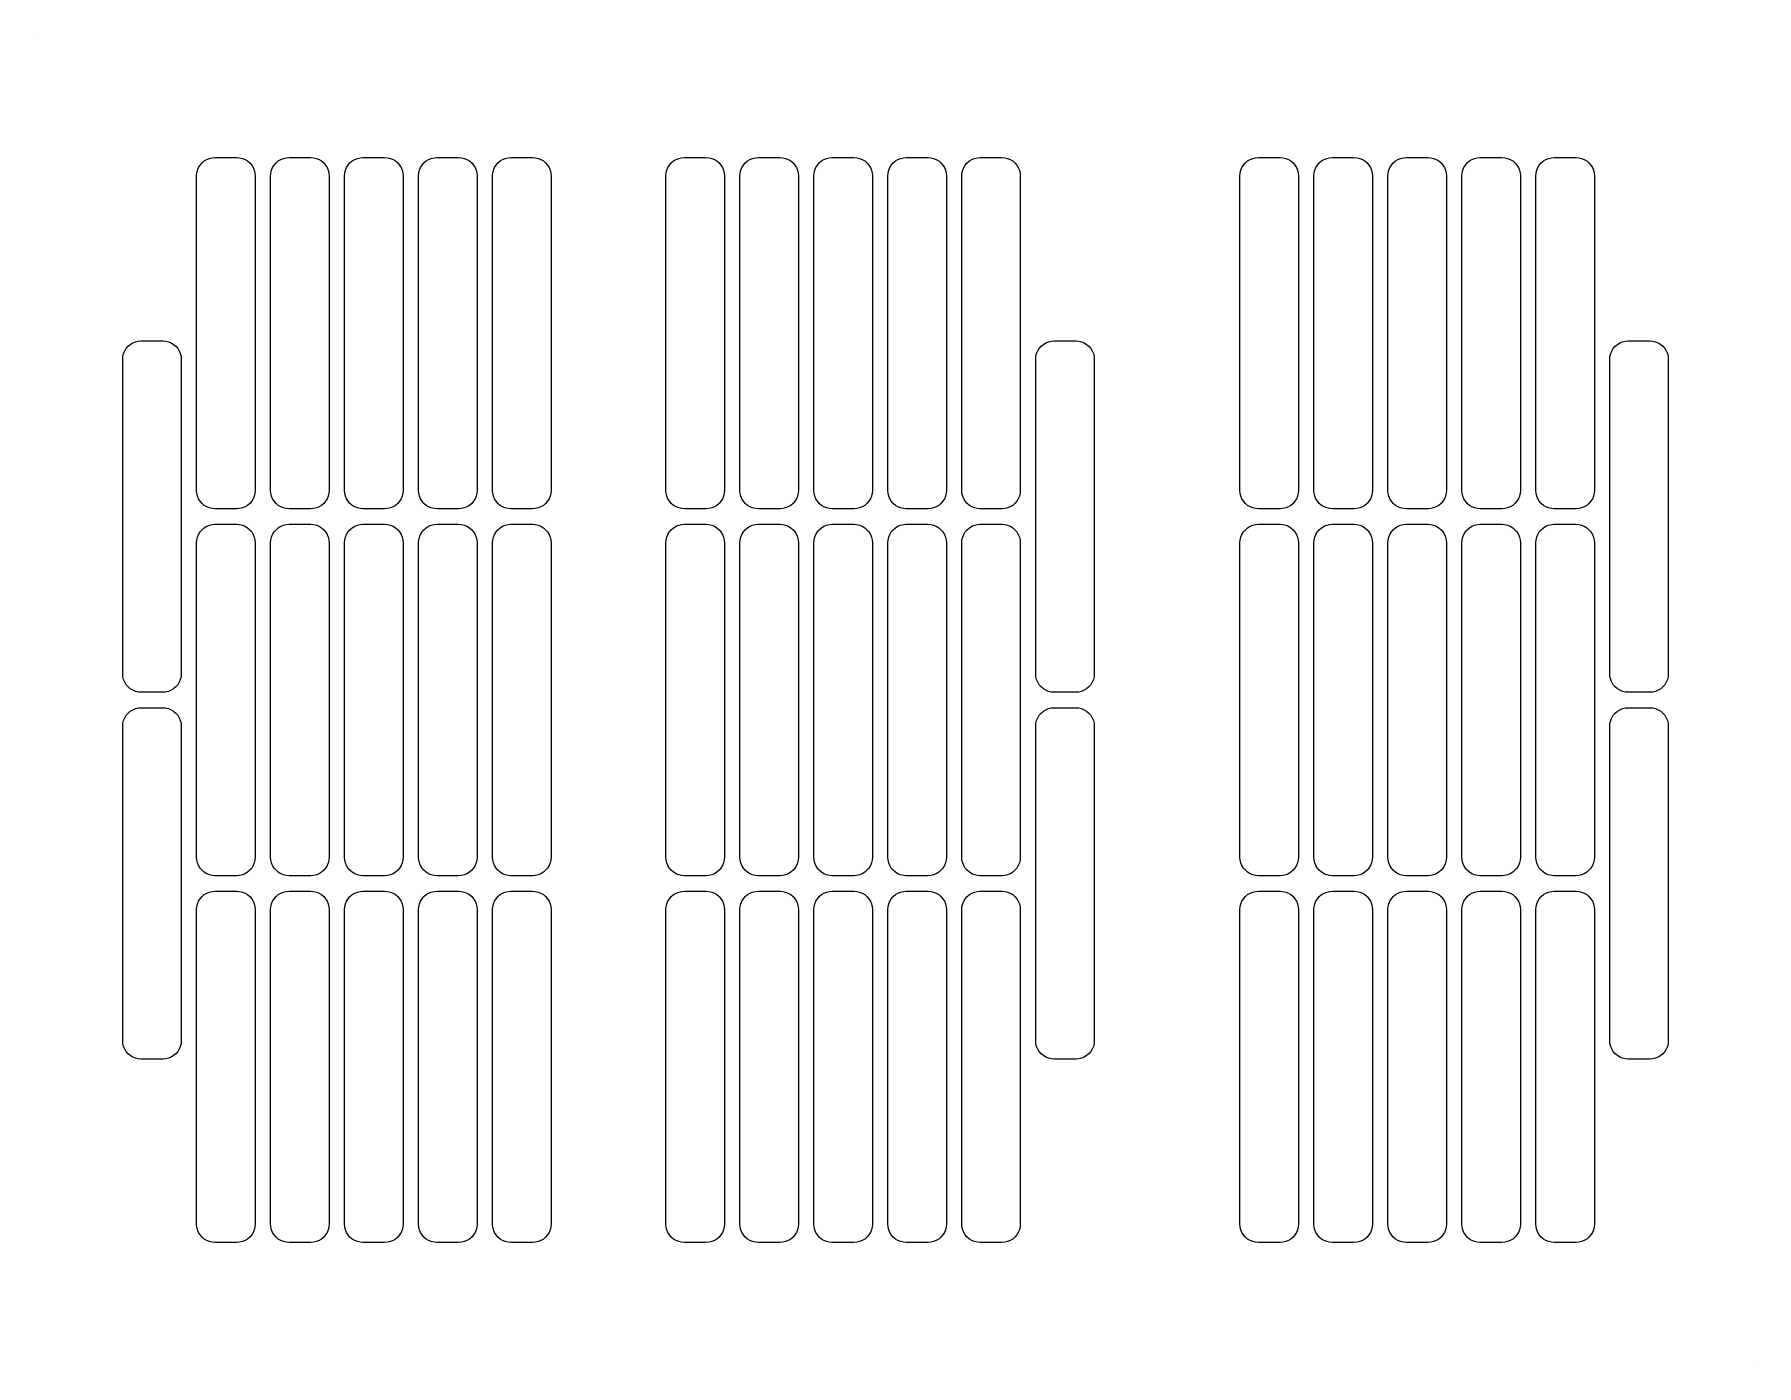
# Model space of a CAD drawing. Extents: x 0 to 279, y 0 to 216.
import ezdxf

# ---------------------------------------------------------------- set-up
doc = ezdxf.new("R2010")
doc.units = 0
doc.layers.add('ANCHOR', color=7, linetype='CONTINUOUS')
doc.layers.add('CUT', color=1, linetype='CONTINUOUS')

msp = doc.modelspace()

# ---------------------------------------------------------------- linework, layer by layer
at = {"layer": 'ANCHOR'}
for points in [[(0, 215.9), (0.01, 215.9), (0.01, 215.89), (0, 215.89)], [(279.39, 0.01), (279.4, 0.01), (279.4, 0), (279.39, 0)]]:
    msp.add_lwpolyline(points, close=True, dxfattribs=at)
at = {"layer": 'CUT'}
for points in [[(32.816, 195.95), (33.2853, 195.9131), (33.7431, 195.8032), (34.178, 195.623), (34.5794, 195.3771), (34.9373, 195.0713), (35.2431, 194.7134), (35.489, 194.312), (35.6692, 193.8771), (35.7791, 193.4193), (35.816, 192.95), (35.816, 141.95), (35.7791, 141.4807), (35.6692, 141.0229), (35.489, 140.588), (35.2431, 140.1866), (34.9373, 139.8287), (34.5794, 139.5229), (34.178, 139.277), (33.7431, 139.0968), (33.2853, 138.9869), (32.816, 138.95), (29.316, 138.95), (28.8467, 138.9869), (28.3889, 139.0968), (27.954, 139.277), (27.5526, 139.5229), (27.1947, 139.8287), (26.8889, 140.1866), (26.643, 140.588), (26.4628, 141.0229), (26.3529, 141.4807), (26.316, 141.95), (26.316, 192.95), (26.3529, 193.4193), (26.4628, 193.8771), (26.643, 194.312), (26.8889, 194.7134), (27.1947, 195.0713), (27.5526, 195.3771), (27.954, 195.623), (28.3889, 195.8032), (28.8467, 195.9131), (29.316, 195.95)], [(44.816, 195.95), (45.2853, 195.9131), (45.7431, 195.8032), (46.178, 195.623), (46.5794, 195.3771), (46.9373, 195.0713), (47.2431, 194.7134), (47.489, 194.312), (47.6692, 193.8771), (47.7791, 193.4193), (47.816, 192.95), (47.816, 141.95), (47.7791, 141.4807), (47.6692, 141.0229), (47.489, 140.588), (47.2431, 140.1866), (46.9373, 139.8287), (46.5794, 139.5229), (46.178, 139.277), (45.7431, 139.0968), (45.2853, 138.9869), (44.816, 138.95), (41.316, 138.95), (40.8467, 138.9869), (40.3889, 139.0968), (39.954, 139.277), (39.5526, 139.5229), (39.1947, 139.8287), (38.8889, 140.1866), (38.643, 140.588), (38.4628, 141.0229), (38.3529, 141.4807), (38.316, 141.95), (38.316, 192.95), (38.3529, 193.4193), (38.4628, 193.8771), (38.643, 194.312), (38.8889, 194.7134), (39.1947, 195.0713), (39.5526, 195.3771), (39.954, 195.623), (40.3889, 195.8032), (40.8467, 195.9131), (41.316, 195.95)], [(56.816, 195.95), (57.2853, 195.9131), (57.7431, 195.8032), (58.178, 195.623), (58.5794, 195.3771), (58.9373, 195.0713), (59.2431, 194.7134), (59.489, 194.312), (59.6692, 193.8771), (59.7791, 193.4193), (59.816, 192.95), (59.816, 141.95), (59.7791, 141.4807), (59.6692, 141.0229), (59.489, 140.588), (59.2431, 140.1866), (58.9373, 139.8287), (58.5794, 139.5229), (58.178, 139.277), (57.7431, 139.0968), (57.2853, 138.9869), (56.816, 138.95), (53.316, 138.95), (52.8467, 138.9869), (52.3889, 139.0968), (51.954, 139.277), (51.5526, 139.5229), (51.1947, 139.8287), (50.8889, 140.1866), (50.643, 140.588), (50.4628, 141.0229), (50.3529, 141.4807), (50.316, 141.95), (50.316, 192.95), (50.3529, 193.4193), (50.4628, 193.8771), (50.643, 194.312), (50.8889, 194.7134), (51.1947, 195.0713), (51.5526, 195.3771), (51.954, 195.623), (52.3889, 195.8032), (52.8467, 195.9131), (53.316, 195.95)], [(68.816, 195.95), (69.2853, 195.9131), (69.7431, 195.8032), (70.178, 195.623), (70.5794, 195.3771), (70.9373, 195.0713), (71.2431, 194.7134), (71.489, 194.312), (71.6692, 193.8771), (71.7791, 193.4193), (71.816, 192.95), (71.816, 141.95), (71.7791, 141.4807), (71.6692, 141.0229), (71.489, 140.588), (71.2431, 140.1866), (70.9373, 139.8287), (70.5794, 139.5229), (70.178, 139.277), (69.7431, 139.0968), (69.2853, 138.9869), (68.816, 138.95), (65.316, 138.95), (64.8467, 138.9869), (64.3889, 139.0968), (63.954, 139.277), (63.5526, 139.5229), (63.1947, 139.8287), (62.8889, 140.1866), (62.643, 140.588), (62.4628, 141.0229), (62.3529, 141.4807), (62.316, 141.95), (62.316, 192.95), (62.3529, 193.4193), (62.4628, 193.8771), (62.643, 194.312), (62.8889, 194.7134), (63.1947, 195.0713), (63.5526, 195.3771), (63.954, 195.623), (64.3889, 195.8032), (64.8467, 195.9131), (65.316, 195.95)], [(80.816, 195.95), (81.2853, 195.9131), (81.7431, 195.8032), (82.178, 195.623), (82.5794, 195.3771), (82.9373, 195.0713), (83.2431, 194.7134), (83.489, 194.312), (83.6692, 193.8771), (83.7791, 193.4193), (83.816, 192.95), (83.816, 141.95), (83.7791, 141.4807), (83.6692, 141.0229), (83.489, 140.588), (83.2431, 140.1866), (82.9373, 139.8287), (82.5794, 139.5229), (82.178, 139.277), (81.7431, 139.0968), (81.2853, 138.9869), (80.816, 138.95), (77.316, 138.95), (76.8467, 138.9869), (76.3889, 139.0968), (75.954, 139.277), (75.5526, 139.5229), (75.1947, 139.8287), (74.8889, 140.1866), (74.643, 140.588), (74.4628, 141.0229), (74.3529, 141.4807), (74.316, 141.95), (74.316, 192.95), (74.3529, 193.4193), (74.4628, 193.8771), (74.643, 194.312), (74.8889, 194.7134), (75.1947, 195.0713), (75.5526, 195.3771), (75.954, 195.623), (76.3889, 195.8032), (76.8467, 195.9131), (77.316, 195.95)], [(108.951, 195.95), (109.4203, 195.9131), (109.8781, 195.8032), (110.313, 195.623), (110.7144, 195.3771), (111.0723, 195.0713), (111.3781, 194.7134), (111.624, 194.312), (111.8042, 193.8771), (111.9141, 193.4193), (111.951, 192.95), (111.951, 141.95), (111.9141, 141.4807), (111.8042, 141.0229), (111.624, 140.588), (111.3781, 140.1866), (111.0723, 139.8287), (110.7144, 139.5229), (110.313, 139.277), (109.8781, 139.0968), (109.4203, 138.9869), (108.951, 138.95), (105.451, 138.95), (104.9817, 138.9869), (104.5239, 139.0968), (104.089, 139.277), (103.6876, 139.5229), (103.3297, 139.8287), (103.0239, 140.1866), (102.778, 140.588), (102.5978, 141.0229), (102.4879, 141.4807), (102.451, 141.95), (102.451, 192.95), (102.4879, 193.4193), (102.5978, 193.8771), (102.778, 194.312), (103.0239, 194.7134), (103.3297, 195.0713), (103.6876, 195.3771), (104.089, 195.623), (104.5239, 195.8032), (104.9817, 195.9131), (105.451, 195.95)], [(120.951, 195.95), (121.4203, 195.9131), (121.8781, 195.8032), (122.313, 195.623), (122.7144, 195.3771), (123.0723, 195.0713), (123.3781, 194.7134), (123.624, 194.312), (123.8042, 193.8771), (123.9141, 193.4193), (123.951, 192.95), (123.951, 141.95), (123.9141, 141.4807), (123.8042, 141.0229), (123.624, 140.588), (123.3781, 140.1866), (123.0723, 139.8287), (122.7144, 139.5229), (122.313, 139.277), (121.8781, 139.0968), (121.4203, 138.9869), (120.951, 138.95), (117.451, 138.95), (116.9817, 138.9869), (116.5239, 139.0968), (116.089, 139.277), (115.6876, 139.5229), (115.3297, 139.8287), (115.0239, 140.1866), (114.778, 140.588), (114.5978, 141.0229), (114.4879, 141.4807), (114.451, 141.95), (114.451, 192.95), (114.4879, 193.4193), (114.5978, 193.8771), (114.778, 194.312), (115.0239, 194.7134), (115.3297, 195.0713), (115.6876, 195.3771), (116.089, 195.623), (116.5239, 195.8032), (116.9817, 195.9131), (117.451, 195.95)], [(132.951, 195.95), (133.4203, 195.9131), (133.8781, 195.8032), (134.313, 195.623), (134.7144, 195.3771), (135.0723, 195.0713), (135.3781, 194.7134), (135.624, 194.312), (135.8042, 193.8771), (135.9141, 193.4193), (135.951, 192.95), (135.951, 141.95), (135.9141, 141.4807), (135.8042, 141.0229), (135.624, 140.588), (135.3781, 140.1866), (135.0723, 139.8287), (134.7144, 139.5229), (134.313, 139.277), (133.8781, 139.0968), (133.4203, 138.9869), (132.951, 138.95), (129.451, 138.95), (128.9817, 138.9869), (128.5239, 139.0968), (128.089, 139.277), (127.6876, 139.5229), (127.3297, 139.8287), (127.0239, 140.1866), (126.778, 140.588), (126.5978, 141.0229), (126.4879, 141.4807), (126.451, 141.95), (126.451, 192.95), (126.4879, 193.4193), (126.5978, 193.8771), (126.778, 194.312), (127.0239, 194.7134), (127.3297, 195.0713), (127.6876, 195.3771), (128.089, 195.623), (128.5239, 195.8032), (128.9817, 195.9131), (129.451, 195.95)], [(144.951, 195.95), (145.4203, 195.9131), (145.8781, 195.8032), (146.313, 195.623), (146.7144, 195.3771), (147.0723, 195.0713), (147.3781, 194.7134), (147.624, 194.312), (147.8042, 193.8771), (147.9141, 193.4193), (147.951, 192.95), (147.951, 141.95), (147.9141, 141.4807), (147.8042, 141.0229), (147.624, 140.588), (147.3781, 140.1866), (147.0723, 139.8287), (146.7144, 139.5229), (146.313, 139.277), (145.8781, 139.0968), (145.4203, 138.9869), (144.951, 138.95), (141.451, 138.95), (140.9817, 138.9869), (140.5239, 139.0968), (140.089, 139.277), (139.6876, 139.5229), (139.3297, 139.8287), (139.0239, 140.1866), (138.778, 140.588), (138.5978, 141.0229), (138.4879, 141.4807), (138.451, 141.95), (138.451, 192.95), (138.4879, 193.4193), (138.5978, 193.8771), (138.778, 194.312), (139.0239, 194.7134), (139.3297, 195.0713), (139.6876, 195.3771), (140.089, 195.623), (140.5239, 195.8032), (140.9817, 195.9131), (141.451, 195.95)], [(156.951, 195.95), (157.4203, 195.9131), (157.8781, 195.8032), (158.313, 195.623), (158.7144, 195.3771), (159.0723, 195.0713), (159.3781, 194.7134), (159.624, 194.312), (159.8042, 193.8771), (159.9141, 193.4193), (159.951, 192.95), (159.951, 141.95), (159.9141, 141.4807), (159.8042, 141.0229), (159.624, 140.588), (159.3781, 140.1866), (159.0723, 139.8287), (158.7144, 139.5229), (158.313, 139.277), (157.8781, 139.0968), (157.4203, 138.9869), (156.951, 138.95), (153.451, 138.95), (152.9817, 138.9869), (152.5239, 139.0968), (152.089, 139.277), (151.6876, 139.5229), (151.3297, 139.8287), (151.0239, 140.1866), (150.778, 140.588), (150.5978, 141.0229), (150.4879, 141.4807), (150.451, 141.95), (150.451, 192.95), (150.4879, 193.4193), (150.5978, 193.8771), (150.778, 194.312), (151.0239, 194.7134), (151.3297, 195.0713), (151.6876, 195.3771), (152.089, 195.623), (152.5239, 195.8032), (152.9817, 195.9131), (153.451, 195.95)], [(202.084, 195.95), (202.5533, 195.9131), (203.0111, 195.8032), (203.446, 195.623), (203.8474, 195.3771), (204.2053, 195.0713), (204.5111, 194.7134), (204.757, 194.312), (204.9372, 193.8771), (205.0471, 193.4193), (205.084, 192.95), (205.084, 141.95), (205.0471, 141.4807), (204.9372, 141.0229), (204.757, 140.588), (204.5111, 140.1866), (204.2053, 139.8287), (203.8474, 139.5229), (203.446, 139.277), (203.0111, 139.0968), (202.5533, 138.9869), (202.084, 138.95), (198.584, 138.95), (198.1147, 138.9869), (197.6569, 139.0968), (197.222, 139.277), (196.8206, 139.5229), (196.4627, 139.8287), (196.1569, 140.1866), (195.911, 140.588), (195.7308, 141.0229), (195.6209, 141.4807), (195.584, 141.95), (195.584, 192.95), (195.6209, 193.4193), (195.7308, 193.8771), (195.911, 194.312), (196.1569, 194.7134), (196.4627, 195.0713), (196.8206, 195.3771), (197.222, 195.623), (197.6569, 195.8032), (198.1147, 195.9131), (198.584, 195.95)], [(214.084, 195.95), (214.5533, 195.9131), (215.0111, 195.8032), (215.446, 195.623), (215.8474, 195.3771), (216.2053, 195.0713), (216.5111, 194.7134), (216.757, 194.312), (216.9372, 193.8771), (217.0471, 193.4193), (217.084, 192.95), (217.084, 141.95), (217.0471, 141.4807), (216.9372, 141.0229), (216.757, 140.588), (216.5111, 140.1866), (216.2053, 139.8287), (215.8474, 139.5229), (215.446, 139.277), (215.0111, 139.0968), (214.5533, 138.9869), (214.084, 138.95), (210.584, 138.95), (210.1147, 138.9869), (209.6569, 139.0968), (209.222, 139.277), (208.8206, 139.5229), (208.4627, 139.8287), (208.1569, 140.1866), (207.911, 140.588), (207.7308, 141.0229), (207.6209, 141.4807), (207.584, 141.95), (207.584, 192.95), (207.6209, 193.4193), (207.7308, 193.8771), (207.911, 194.312), (208.1569, 194.7134), (208.4627, 195.0713), (208.8206, 195.3771), (209.222, 195.623), (209.6569, 195.8032), (210.1147, 195.9131), (210.584, 195.95)], [(226.084, 195.95), (226.5533, 195.9131), (227.0111, 195.8032), (227.446, 195.623), (227.8474, 195.3771), (228.2053, 195.0713), (228.5111, 194.7134), (228.757, 194.312), (228.9372, 193.8771), (229.0471, 193.4193), (229.084, 192.95), (229.084, 141.95), (229.0471, 141.4807), (228.9372, 141.0229), (228.757, 140.588), (228.5111, 140.1866), (228.2053, 139.8287), (227.8474, 139.5229), (227.446, 139.277), (227.0111, 139.0968), (226.5533, 138.9869), (226.084, 138.95), (222.584, 138.95), (222.1147, 138.9869), (221.6569, 139.0968), (221.222, 139.277), (220.8206, 139.5229), (220.4627, 139.8287), (220.1569, 140.1866), (219.911, 140.588), (219.7308, 141.0229), (219.6209, 141.4807), (219.584, 141.95), (219.584, 192.95), (219.6209, 193.4193), (219.7308, 193.8771), (219.911, 194.312), (220.1569, 194.7134), (220.4627, 195.0713), (220.8206, 195.3771), (221.222, 195.623), (221.6569, 195.8032), (222.1147, 195.9131), (222.584, 195.95)], [(238.084, 195.95), (238.5533, 195.9131), (239.0111, 195.8032), (239.446, 195.623), (239.8474, 195.3771), (240.2053, 195.0713), (240.5111, 194.7134), (240.757, 194.312), (240.9372, 193.8771), (241.0471, 193.4193), (241.084, 192.95), (241.084, 141.95), (241.0471, 141.4807), (240.9372, 141.0229), (240.757, 140.588), (240.5111, 140.1866), (240.2053, 139.8287), (239.8474, 139.5229), (239.446, 139.277), (239.0111, 139.0968), (238.5533, 138.9869), (238.084, 138.95), (234.584, 138.95), (234.1147, 138.9869), (233.6569, 139.0968), (233.222, 139.277), (232.8206, 139.5229), (232.4627, 139.8287), (232.1569, 140.1866), (231.911, 140.588), (231.7308, 141.0229), (231.6209, 141.4807), (231.584, 141.95), (231.584, 192.95), (231.6209, 193.4193), (231.7308, 193.8771), (231.911, 194.312), (232.1569, 194.7134), (232.4627, 195.0713), (232.8206, 195.3771), (233.222, 195.623), (233.6569, 195.8032), (234.1147, 195.9131), (234.584, 195.95)], [(250.084, 195.95), (250.5533, 195.9131), (251.0111, 195.8032), (251.446, 195.623), (251.8474, 195.3771), (252.2053, 195.0713), (252.5111, 194.7134), (252.757, 194.312), (252.9372, 193.8771), (253.0471, 193.4193), (253.084, 192.95), (253.084, 141.95), (253.0471, 141.4807), (252.9372, 141.0229), (252.757, 140.588), (252.5111, 140.1866), (252.2053, 139.8287), (251.8474, 139.5229), (251.446, 139.277), (251.0111, 139.0968), (250.5533, 138.9869), (250.084, 138.95), (246.584, 138.95), (246.1147, 138.9869), (245.6569, 139.0968), (245.222, 139.277), (244.8206, 139.5229), (244.4627, 139.8287), (244.1569, 140.1866), (243.911, 140.588), (243.7308, 141.0229), (243.6209, 141.4807), (243.584, 141.95), (243.584, 192.95), (243.6209, 193.4193), (243.7308, 193.8771), (243.911, 194.312), (244.1569, 194.7134), (244.4627, 195.0713), (244.8206, 195.3771), (245.222, 195.623), (245.6569, 195.8032), (246.1147, 195.9131), (246.584, 195.95)], [(20.816, 166.2), (21.2853, 166.1631), (21.7431, 166.0532), (22.178, 165.873), (22.5794, 165.6271), (22.9373, 165.3213), (23.2431, 164.9634), (23.489, 164.562), (23.6692, 164.1271), (23.7791, 163.6693), (23.816, 163.2), (23.816, 112.2), (23.7791, 111.7307), (23.6692, 111.2729), (23.489, 110.838), (23.2431, 110.4366), (22.9373, 110.0787), (22.5794, 109.7729), (22.178, 109.527), (21.7431, 109.3468), (21.2853, 109.2369), (20.816, 109.2), (17.316, 109.2), (16.8467, 109.2369), (16.3889, 109.3468), (15.954, 109.527), (15.5526, 109.7729), (15.1947, 110.0787), (14.8889, 110.4366), (14.643, 110.838), (14.4628, 111.2729), (14.3529, 111.7307), (14.316, 112.2), (14.316, 163.2), (14.3529, 163.6693), (14.4628, 164.1271), (14.643, 164.562), (14.8889, 164.9634), (15.1947, 165.3213), (15.5526, 165.6271), (15.954, 165.873), (16.3889, 166.0532), (16.8467, 166.1631), (17.316, 166.2)], [(168.951, 166.2), (169.4203, 166.1631), (169.8781, 166.0532), (170.313, 165.873), (170.7144, 165.6271), (171.0723, 165.3213), (171.3781, 164.9634), (171.624, 164.562), (171.8042, 164.1271), (171.9141, 163.6693), (171.951, 163.2), (171.951, 112.2), (171.9141, 111.7307), (171.8042, 111.2729), (171.624, 110.838), (171.3781, 110.4366), (171.0723, 110.0787), (170.7144, 109.7729), (170.313, 109.527), (169.8781, 109.3468), (169.4203, 109.2369), (168.951, 109.2), (165.451, 109.2), (164.9817, 109.2369), (164.5239, 109.3468), (164.089, 109.527), (163.6876, 109.7729), (163.3297, 110.0787), (163.0239, 110.4366), (162.778, 110.838), (162.5978, 111.2729), (162.4879, 111.7307), (162.451, 112.2), (162.451, 163.2), (162.4879, 163.6693), (162.5978, 164.1271), (162.778, 164.562), (163.0239, 164.9634), (163.3297, 165.3213), (163.6876, 165.6271), (164.089, 165.873), (164.5239, 166.0532), (164.9817, 166.1631), (165.451, 166.2)], [(262.084, 166.2), (262.5533, 166.1631), (263.0111, 166.0532), (263.446, 165.873), (263.8474, 165.6271), (264.2053, 165.3213), (264.5111, 164.9634), (264.757, 164.562), (264.9372, 164.1271), (265.0471, 163.6693), (265.084, 163.2), (265.084, 112.2), (265.0471, 111.7307), (264.9372, 111.2729), (264.757, 110.838), (264.5111, 110.4366), (264.2053, 110.0787), (263.8474, 109.7729), (263.446, 109.527), (263.0111, 109.3468), (262.5533, 109.2369), (262.084, 109.2), (258.584, 109.2), (258.1147, 109.2369), (257.6569, 109.3468), (257.222, 109.527), (256.8206, 109.7729), (256.4627, 110.0787), (256.1569, 110.4366), (255.911, 110.838), (255.7308, 111.2729), (255.6209, 111.7307), (255.584, 112.2), (255.584, 163.2), (255.6209, 163.6693), (255.7308, 164.1271), (255.911, 164.562), (256.1569, 164.9634), (256.4627, 165.3213), (256.8206, 165.6271), (257.222, 165.873), (257.6569, 166.0532), (258.1147, 166.1631), (258.584, 166.2)], [(32.816, 136.45), (33.2853, 136.4131), (33.7431, 136.3032), (34.178, 136.123), (34.5794, 135.8771), (34.9373, 135.5713), (35.2431, 135.2134), (35.489, 134.812), (35.6692, 134.3771), (35.7791, 133.9193), (35.816, 133.45), (35.816, 82.45), (35.7791, 81.9807), (35.6692, 81.5229), (35.489, 81.088), (35.2431, 80.6866), (34.9373, 80.3287), (34.5794, 80.0229), (34.178, 79.777), (33.7431, 79.5968), (33.2853, 79.4869), (32.816, 79.45), (29.316, 79.45), (28.8467, 79.4869), (28.3889, 79.5968), (27.954, 79.777), (27.5526, 80.0229), (27.1947, 80.3287), (26.8889, 80.6866), (26.643, 81.088), (26.4628, 81.5229), (26.3529, 81.9807), (26.316, 82.45), (26.316, 133.45), (26.3529, 133.9193), (26.4628, 134.3771), (26.643, 134.812), (26.8889, 135.2134), (27.1947, 135.5713), (27.5526, 135.8771), (27.954, 136.123), (28.3889, 136.3032), (28.8467, 136.4131), (29.316, 136.45)], [(44.816, 136.45), (45.2853, 136.4131), (45.7431, 136.3032), (46.178, 136.123), (46.5794, 135.8771), (46.9373, 135.5713), (47.2431, 135.2134), (47.489, 134.812), (47.6692, 134.3771), (47.7791, 133.9193), (47.816, 133.45), (47.816, 82.45), (47.7791, 81.9807), (47.6692, 81.5229), (47.489, 81.088), (47.2431, 80.6866), (46.9373, 80.3287), (46.5794, 80.0229), (46.178, 79.777), (45.7431, 79.5968), (45.2853, 79.4869), (44.816, 79.45), (41.316, 79.45), (40.8467, 79.4869), (40.3889, 79.5968), (39.954, 79.777), (39.5526, 80.0229), (39.1947, 80.3287), (38.8889, 80.6866), (38.643, 81.088), (38.4628, 81.5229), (38.3529, 81.9807), (38.316, 82.45), (38.316, 133.45), (38.3529, 133.9193), (38.4628, 134.3771), (38.643, 134.812), (38.8889, 135.2134), (39.1947, 135.5713), (39.5526, 135.8771), (39.954, 136.123), (40.3889, 136.3032), (40.8467, 136.4131), (41.316, 136.45)], [(56.816, 136.45), (57.2853, 136.4131), (57.7431, 136.3032), (58.178, 136.123), (58.5794, 135.8771), (58.9373, 135.5713), (59.2431, 135.2134), (59.489, 134.812), (59.6692, 134.3771), (59.7791, 133.9193), (59.816, 133.45), (59.816, 82.45), (59.7791, 81.9807), (59.6692, 81.5229), (59.489, 81.088), (59.2431, 80.6866), (58.9373, 80.3287), (58.5794, 80.0229), (58.178, 79.777), (57.7431, 79.5968), (57.2853, 79.4869), (56.816, 79.45), (53.316, 79.45), (52.8467, 79.4869), (52.3889, 79.5968), (51.954, 79.777), (51.5526, 80.0229), (51.1947, 80.3287), (50.8889, 80.6866), (50.643, 81.088), (50.4628, 81.5229), (50.3529, 81.9807), (50.316, 82.45), (50.316, 133.45), (50.3529, 133.9193), (50.4628, 134.3771), (50.643, 134.812), (50.8889, 135.2134), (51.1947, 135.5713), (51.5526, 135.8771), (51.954, 136.123), (52.3889, 136.3032), (52.8467, 136.4131), (53.316, 136.45)], [(68.816, 136.45), (69.2853, 136.4131), (69.7431, 136.3032), (70.178, 136.123), (70.5794, 135.8771), (70.9373, 135.5713), (71.2431, 135.2134), (71.489, 134.812), (71.6692, 134.3771), (71.7791, 133.9193), (71.816, 133.45), (71.816, 82.45), (71.7791, 81.9807), (71.6692, 81.5229), (71.489, 81.088), (71.2431, 80.6866), (70.9373, 80.3287), (70.5794, 80.0229), (70.178, 79.777), (69.7431, 79.5968), (69.2853, 79.4869), (68.816, 79.45), (65.316, 79.45), (64.8467, 79.4869), (64.3889, 79.5968), (63.954, 79.777), (63.5526, 80.0229), (63.1947, 80.3287), (62.8889, 80.6866), (62.643, 81.088), (62.4628, 81.5229), (62.3529, 81.9807), (62.316, 82.45), (62.316, 133.45), (62.3529, 133.9193), (62.4628, 134.3771), (62.643, 134.812), (62.8889, 135.2134), (63.1947, 135.5713), (63.5526, 135.8771), (63.954, 136.123), (64.3889, 136.3032), (64.8467, 136.4131), (65.316, 136.45)], [(80.816, 136.45), (81.2853, 136.4131), (81.7431, 136.3032), (82.178, 136.123), (82.5794, 135.8771), (82.9373, 135.5713), (83.2431, 135.2134), (83.489, 134.812), (83.6692, 134.3771), (83.7791, 133.9193), (83.816, 133.45), (83.816, 82.45), (83.7791, 81.9807), (83.6692, 81.5229), (83.489, 81.088), (83.2431, 80.6866), (82.9373, 80.3287), (82.5794, 80.0229), (82.178, 79.777), (81.7431, 79.5968), (81.2853, 79.4869), (80.816, 79.45), (77.316, 79.45), (76.8467, 79.4869), (76.3889, 79.5968), (75.954, 79.777), (75.5526, 80.0229), (75.1947, 80.3287), (74.8889, 80.6866), (74.643, 81.088), (74.4628, 81.5229), (74.3529, 81.9807), (74.316, 82.45), (74.316, 133.45), (74.3529, 133.9193), (74.4628, 134.3771), (74.643, 134.812), (74.8889, 135.2134), (75.1947, 135.5713), (75.5526, 135.8771), (75.954, 136.123), (76.3889, 136.3032), (76.8467, 136.4131), (77.316, 136.45)], [(108.951, 136.45), (109.4203, 136.4131), (109.8781, 136.3032), (110.313, 136.123), (110.7144, 135.8771), (111.0723, 135.5713), (111.3781, 135.2134), (111.624, 134.812), (111.8042, 134.3771), (111.9141, 133.9193), (111.951, 133.45), (111.951, 82.45), (111.9141, 81.9807), (111.8042, 81.5229), (111.624, 81.088), (111.3781, 80.6866), (111.0723, 80.3287), (110.7144, 80.0229), (110.313, 79.777), (109.8781, 79.5968), (109.4203, 79.4869), (108.951, 79.45), (105.451, 79.45), (104.9817, 79.4869), (104.5239, 79.5968), (104.089, 79.777), (103.6876, 80.0229), (103.3297, 80.3287), (103.0239, 80.6866), (102.778, 81.088), (102.5978, 81.5229), (102.4879, 81.9807), (102.451, 82.45), (102.451, 133.45), (102.4879, 133.9193), (102.5978, 134.3771), (102.778, 134.812), (103.0239, 135.2134), (103.3297, 135.5713), (103.6876, 135.8771), (104.089, 136.123), (104.5239, 136.3032), (104.9817, 136.4131), (105.451, 136.45)], [(120.951, 136.45), (121.4203, 136.4131), (121.8781, 136.3032), (122.313, 136.123), (122.7144, 135.8771), (123.0723, 135.5713), (123.3781, 135.2134), (123.624, 134.812), (123.8042, 134.3771), (123.9141, 133.9193), (123.951, 133.45), (123.951, 82.45), (123.9141, 81.9807), (123.8042, 81.5229), (123.624, 81.088), (123.3781, 80.6866), (123.0723, 80.3287), (122.7144, 80.0229), (122.313, 79.777), (121.8781, 79.5968), (121.4203, 79.4869), (120.951, 79.45), (117.451, 79.45), (116.9817, 79.4869), (116.5239, 79.5968), (116.089, 79.777), (115.6876, 80.0229), (115.3297, 80.3287), (115.0239, 80.6866), (114.778, 81.088), (114.5978, 81.5229), (114.4879, 81.9807), (114.451, 82.45), (114.451, 133.45), (114.4879, 133.9193), (114.5978, 134.3771), (114.778, 134.812), (115.0239, 135.2134), (115.3297, 135.5713), (115.6876, 135.8771), (116.089, 136.123), (116.5239, 136.3032), (116.9817, 136.4131), (117.451, 136.45)], [(132.951, 136.45), (133.4203, 136.4131), (133.8781, 136.3032), (134.313, 136.123), (134.7144, 135.8771), (135.0723, 135.5713), (135.3781, 135.2134), (135.624, 134.812), (135.8042, 134.3771), (135.9141, 133.9193), (135.951, 133.45), (135.951, 82.45), (135.9141, 81.9807), (135.8042, 81.5229), (135.624, 81.088), (135.3781, 80.6866), (135.0723, 80.3287), (134.7144, 80.0229), (134.313, 79.777), (133.8781, 79.5968), (133.4203, 79.4869), (132.951, 79.45), (129.451, 79.45), (128.9817, 79.4869), (128.5239, 79.5968), (128.089, 79.777), (127.6876, 80.0229), (127.3297, 80.3287), (127.0239, 80.6866), (126.778, 81.088), (126.5978, 81.5229), (126.4879, 81.9807), (126.451, 82.45), (126.451, 133.45), (126.4879, 133.9193), (126.5978, 134.3771), (126.778, 134.812), (127.0239, 135.2134), (127.3297, 135.5713), (127.6876, 135.8771), (128.089, 136.123), (128.5239, 136.3032), (128.9817, 136.4131), (129.451, 136.45)], [(144.951, 136.45), (145.4203, 136.4131), (145.8781, 136.3032), (146.313, 136.123), (146.7144, 135.8771), (147.0723, 135.5713), (147.3781, 135.2134), (147.624, 134.812), (147.8042, 134.3771), (147.9141, 133.9193), (147.951, 133.45), (147.951, 82.45), (147.9141, 81.9807), (147.8042, 81.5229), (147.624, 81.088), (147.3781, 80.6866), (147.0723, 80.3287), (146.7144, 80.0229), (146.313, 79.777), (145.8781, 79.5968), (145.4203, 79.4869), (144.951, 79.45), (141.451, 79.45), (140.9817, 79.4869), (140.5239, 79.5968), (140.089, 79.777), (139.6876, 80.0229), (139.3297, 80.3287), (139.0239, 80.6866), (138.778, 81.088), (138.5978, 81.5229), (138.4879, 81.9807), (138.451, 82.45), (138.451, 133.45), (138.4879, 133.9193), (138.5978, 134.3771), (138.778, 134.812), (139.0239, 135.2134), (139.3297, 135.5713), (139.6876, 135.8771), (140.089, 136.123), (140.5239, 136.3032), (140.9817, 136.4131), (141.451, 136.45)], [(156.951, 136.45), (157.4203, 136.4131), (157.8781, 136.3032), (158.313, 136.123), (158.7144, 135.8771), (159.0723, 135.5713), (159.3781, 135.2134), (159.624, 134.812), (159.8042, 134.3771), (159.9141, 133.9193), (159.951, 133.45), (159.951, 82.45), (159.9141, 81.9807), (159.8042, 81.5229), (159.624, 81.088), (159.3781, 80.6866), (159.0723, 80.3287), (158.7144, 80.0229), (158.313, 79.777), (157.8781, 79.5968), (157.4203, 79.4869), (156.951, 79.45), (153.451, 79.45), (152.9817, 79.4869), (152.5239, 79.5968), (152.089, 79.777), (151.6876, 80.0229), (151.3297, 80.3287), (151.0239, 80.6866), (150.778, 81.088), (150.5978, 81.5229), (150.4879, 81.9807), (150.451, 82.45), (150.451, 133.45), (150.4879, 133.9193), (150.5978, 134.3771), (150.778, 134.812), (151.0239, 135.2134), (151.3297, 135.5713), (151.6876, 135.8771), (152.089, 136.123), (152.5239, 136.3032), (152.9817, 136.4131), (153.451, 136.45)], [(202.084, 136.45), (202.5533, 136.4131), (203.0111, 136.3032), (203.446, 136.123), (203.8474, 135.8771), (204.2053, 135.5713), (204.5111, 135.2134), (204.757, 134.812), (204.9372, 134.3771), (205.0471, 133.9193), (205.084, 133.45), (205.084, 82.45), (205.0471, 81.9807), (204.9372, 81.5229), (204.757, 81.088), (204.5111, 80.6866), (204.2053, 80.3287), (203.8474, 80.0229), (203.446, 79.777), (203.0111, 79.5968), (202.5533, 79.4869), (202.084, 79.45), (198.584, 79.45), (198.1147, 79.4869), (197.6569, 79.5968), (197.222, 79.777), (196.8206, 80.0229), (196.4627, 80.3287), (196.1569, 80.6866), (195.911, 81.088), (195.7308, 81.5229), (195.6209, 81.9807), (195.584, 82.45), (195.584, 133.45), (195.6209, 133.9193), (195.7308, 134.3771), (195.911, 134.812), (196.1569, 135.2134), (196.4627, 135.5713), (196.8206, 135.8771), (197.222, 136.123), (197.6569, 136.3032), (198.1147, 136.4131), (198.584, 136.45)], [(214.084, 136.45), (214.5533, 136.4131), (215.0111, 136.3032), (215.446, 136.123), (215.8474, 135.8771), (216.2053, 135.5713), (216.5111, 135.2134), (216.757, 134.812), (216.9372, 134.3771), (217.0471, 133.9193), (217.084, 133.45), (217.084, 82.45), (217.0471, 81.9807), (216.9372, 81.5229), (216.757, 81.088), (216.5111, 80.6866), (216.2053, 80.3287), (215.8474, 80.0229), (215.446, 79.777), (215.0111, 79.5968), (214.5533, 79.4869), (214.084, 79.45), (210.584, 79.45), (210.1147, 79.4869), (209.6569, 79.5968), (209.222, 79.777), (208.8206, 80.0229), (208.4627, 80.3287), (208.1569, 80.6866), (207.911, 81.088), (207.7308, 81.5229), (207.6209, 81.9807), (207.584, 82.45), (207.584, 133.45), (207.6209, 133.9193), (207.7308, 134.3771), (207.911, 134.812), (208.1569, 135.2134), (208.4627, 135.5713), (208.8206, 135.8771), (209.222, 136.123), (209.6569, 136.3032), (210.1147, 136.4131), (210.584, 136.45)], [(226.084, 136.45), (226.5533, 136.4131), (227.0111, 136.3032), (227.446, 136.123), (227.8474, 135.8771), (228.2053, 135.5713), (228.5111, 135.2134), (228.757, 134.812), (228.9372, 134.3771), (229.0471, 133.9193), (229.084, 133.45), (229.084, 82.45), (229.0471, 81.9807), (228.9372, 81.5229), (228.757, 81.088), (228.5111, 80.6866), (228.2053, 80.3287), (227.8474, 80.0229), (227.446, 79.777), (227.0111, 79.5968), (226.5533, 79.4869), (226.084, 79.45), (222.584, 79.45), (222.1147, 79.4869), (221.6569, 79.5968), (221.222, 79.777), (220.8206, 80.0229), (220.4627, 80.3287), (220.1569, 80.6866), (219.911, 81.088), (219.7308, 81.5229), (219.6209, 81.9807), (219.584, 82.45), (219.584, 133.45), (219.6209, 133.9193), (219.7308, 134.3771), (219.911, 134.812), (220.1569, 135.2134), (220.4627, 135.5713), (220.8206, 135.8771), (221.222, 136.123), (221.6569, 136.3032), (222.1147, 136.4131), (222.584, 136.45)], [(238.084, 136.45), (238.5533, 136.4131), (239.0111, 136.3032), (239.446, 136.123), (239.8474, 135.8771), (240.2053, 135.5713), (240.5111, 135.2134), (240.757, 134.812), (240.9372, 134.3771), (241.0471, 133.9193), (241.084, 133.45), (241.084, 82.45), (241.0471, 81.9807), (240.9372, 81.5229), (240.757, 81.088), (240.5111, 80.6866), (240.2053, 80.3287), (239.8474, 80.0229), (239.446, 79.777), (239.0111, 79.5968), (238.5533, 79.4869), (238.084, 79.45), (234.584, 79.45), (234.1147, 79.4869), (233.6569, 79.5968), (233.222, 79.777), (232.8206, 80.0229), (232.4627, 80.3287), (232.1569, 80.6866), (231.911, 81.088), (231.7308, 81.5229), (231.6209, 81.9807), (231.584, 82.45), (231.584, 133.45), (231.6209, 133.9193), (231.7308, 134.3771), (231.911, 134.812), (232.1569, 135.2134), (232.4627, 135.5713), (232.8206, 135.8771), (233.222, 136.123), (233.6569, 136.3032), (234.1147, 136.4131), (234.584, 136.45)], [(250.084, 136.45), (250.5533, 136.4131), (251.0111, 136.3032), (251.446, 136.123), (251.8474, 135.8771), (252.2053, 135.5713), (252.5111, 135.2134), (252.757, 134.812), (252.9372, 134.3771), (253.0471, 133.9193), (253.084, 133.45), (253.084, 82.45), (253.0471, 81.9807), (252.9372, 81.5229), (252.757, 81.088), (252.5111, 80.6866), (252.2053, 80.3287), (251.8474, 80.0229), (251.446, 79.777), (251.0111, 79.5968), (250.5533, 79.4869), (250.084, 79.45), (246.584, 79.45), (246.1147, 79.4869), (245.6569, 79.5968), (245.222, 79.777), (244.8206, 80.0229), (244.4627, 80.3287), (244.1569, 80.6866), (243.911, 81.088), (243.7308, 81.5229), (243.6209, 81.9807), (243.584, 82.45), (243.584, 133.45), (243.6209, 133.9193), (243.7308, 134.3771), (243.911, 134.812), (244.1569, 135.2134), (244.4627, 135.5713), (244.8206, 135.8771), (245.222, 136.123), (245.6569, 136.3032), (246.1147, 136.4131), (246.584, 136.45)], [(20.816, 106.7), (21.2853, 106.6631), (21.7431, 106.5532), (22.178, 106.373), (22.5794, 106.1271), (22.9373, 105.8213), (23.2431, 105.4634), (23.489, 105.062), (23.6692, 104.6271), (23.7791, 104.1693), (23.816, 103.7), (23.816, 52.7), (23.7791, 52.2307), (23.6692, 51.7729), (23.489, 51.338), (23.2431, 50.9366), (22.9373, 50.5787), (22.5794, 50.2729), (22.178, 50.027), (21.7431, 49.8468), (21.2853, 49.7369), (20.816, 49.7), (17.316, 49.7), (16.8467, 49.7369), (16.3889, 49.8468), (15.954, 50.027), (15.5526, 50.2729), (15.1947, 50.5787), (14.8889, 50.9366), (14.643, 51.338), (14.4628, 51.7729), (14.3529, 52.2307), (14.316, 52.7), (14.316, 103.7), (14.3529, 104.1693), (14.4628, 104.6271), (14.643, 105.062), (14.8889, 105.4634), (15.1947, 105.8213), (15.5526, 106.1271), (15.954, 106.373), (16.3889, 106.5532), (16.8467, 106.6631), (17.316, 106.7)], [(168.951, 106.7), (169.4203, 106.6631), (169.8781, 106.5532), (170.313, 106.373), (170.7144, 106.1271), (171.0723, 105.8213), (171.3781, 105.4634), (171.624, 105.062), (171.8042, 104.6271), (171.9141, 104.1693), (171.951, 103.7), (171.951, 52.7), (171.9141, 52.2307), (171.8042, 51.7729), (171.624, 51.338), (171.3781, 50.9366), (171.0723, 50.5787), (170.7144, 50.2729), (170.313, 50.027), (169.8781, 49.8468), (169.4203, 49.7369), (168.951, 49.7), (165.451, 49.7), (164.9817, 49.7369), (164.5239, 49.8468), (164.089, 50.027), (163.6876, 50.2729), (163.3297, 50.5787), (163.0239, 50.9366), (162.778, 51.338), (162.5978, 51.7729), (162.4879, 52.2307), (162.451, 52.7), (162.451, 103.7), (162.4879, 104.1693), (162.5978, 104.6271), (162.778, 105.062), (163.0239, 105.4634), (163.3297, 105.8213), (163.6876, 106.1271), (164.089, 106.373), (164.5239, 106.5532), (164.9817, 106.6631), (165.451, 106.7)], [(262.084, 106.7), (262.5533, 106.6631), (263.0111, 106.5532), (263.446, 106.373), (263.8474, 106.1271), (264.2053, 105.8213), (264.5111, 105.4634), (264.757, 105.062), (264.9372, 104.6271), (265.0471, 104.1693), (265.084, 103.7), (265.084, 52.7), (265.0471, 52.2307), (264.9372, 51.7729), (264.757, 51.338), (264.5111, 50.9366), (264.2053, 50.5787), (263.8474, 50.2729), (263.446, 50.027), (263.0111, 49.8468), (262.5533, 49.7369), (262.084, 49.7), (258.584, 49.7), (258.1147, 49.7369), (257.6569, 49.8468), (257.222, 50.027), (256.8206, 50.2729), (256.4627, 50.5787), (256.1569, 50.9366), (255.911, 51.338), (255.7308, 51.7729), (255.6209, 52.2307), (255.584, 52.7), (255.584, 103.7), (255.6209, 104.1693), (255.7308, 104.6271), (255.911, 105.062), (256.1569, 105.4634), (256.4627, 105.8213), (256.8206, 106.1271), (257.222, 106.373), (257.6569, 106.5532), (258.1147, 106.6631), (258.584, 106.7)], [(32.816, 76.95), (33.2853, 76.9131), (33.7431, 76.8032), (34.178, 76.623), (34.5794, 76.3771), (34.9373, 76.0713), (35.2431, 75.7134), (35.489, 75.312), (35.6692, 74.8771), (35.7791, 74.4193), (35.816, 73.95), (35.816, 22.95), (35.7791, 22.4807), (35.6692, 22.0229), (35.489, 21.588), (35.2431, 21.1866), (34.9373, 20.8287), (34.5794, 20.5229), (34.178, 20.277), (33.7431, 20.0968), (33.2853, 19.9869), (32.816, 19.95), (29.316, 19.95), (28.8467, 19.9869), (28.3889, 20.0968), (27.954, 20.277), (27.5526, 20.5229), (27.1947, 20.8287), (26.8889, 21.1866), (26.643, 21.588), (26.4628, 22.0229), (26.3529, 22.4807), (26.316, 22.95), (26.316, 73.95), (26.3529, 74.4193), (26.4628, 74.8771), (26.643, 75.312), (26.8889, 75.7134), (27.1947, 76.0713), (27.5526, 76.3771), (27.954, 76.623), (28.3889, 76.8032), (28.8467, 76.9131), (29.316, 76.95)], [(44.816, 76.95), (45.2853, 76.9131), (45.7431, 76.8032), (46.178, 76.623), (46.5794, 76.3771), (46.9373, 76.0713), (47.2431, 75.7134), (47.489, 75.312), (47.6692, 74.8771), (47.7791, 74.4193), (47.816, 73.95), (47.816, 22.95), (47.7791, 22.4807), (47.6692, 22.0229), (47.489, 21.588), (47.2431, 21.1866), (46.9373, 20.8287), (46.5794, 20.5229), (46.178, 20.277), (45.7431, 20.0968), (45.2853, 19.9869), (44.816, 19.95), (41.316, 19.95), (40.8467, 19.9869), (40.3889, 20.0968), (39.954, 20.277), (39.5526, 20.5229), (39.1947, 20.8287), (38.8889, 21.1866), (38.643, 21.588), (38.4628, 22.0229), (38.3529, 22.4807), (38.316, 22.95), (38.316, 73.95), (38.3529, 74.4193), (38.4628, 74.8771), (38.643, 75.312), (38.8889, 75.7134), (39.1947, 76.0713), (39.5526, 76.3771), (39.954, 76.623), (40.3889, 76.8032), (40.8467, 76.9131), (41.316, 76.95)], [(56.816, 76.95), (57.2853, 76.9131), (57.7431, 76.8032), (58.178, 76.623), (58.5794, 76.3771), (58.9373, 76.0713), (59.2431, 75.7134), (59.489, 75.312), (59.6692, 74.8771), (59.7791, 74.4193), (59.816, 73.95), (59.816, 22.95), (59.7791, 22.4807), (59.6692, 22.0229), (59.489, 21.588), (59.2431, 21.1866), (58.9373, 20.8287), (58.5794, 20.5229), (58.178, 20.277), (57.7431, 20.0968), (57.2853, 19.9869), (56.816, 19.95), (53.316, 19.95), (52.8467, 19.9869), (52.3889, 20.0968), (51.954, 20.277), (51.5526, 20.5229), (51.1947, 20.8287), (50.8889, 21.1866), (50.643, 21.588), (50.4628, 22.0229), (50.3529, 22.4807), (50.316, 22.95), (50.316, 73.95), (50.3529, 74.4193), (50.4628, 74.8771), (50.643, 75.312), (50.8889, 75.7134), (51.1947, 76.0713), (51.5526, 76.3771), (51.954, 76.623), (52.3889, 76.8032), (52.8467, 76.9131), (53.316, 76.95)], [(68.816, 76.95), (69.2853, 76.9131), (69.7431, 76.8032), (70.178, 76.623), (70.5794, 76.3771), (70.9373, 76.0713), (71.2431, 75.7134), (71.489, 75.312), (71.6692, 74.8771), (71.7791, 74.4193), (71.816, 73.95), (71.816, 22.95), (71.7791, 22.4807), (71.6692, 22.0229), (71.489, 21.588), (71.2431, 21.1866), (70.9373, 20.8287), (70.5794, 20.5229), (70.178, 20.277), (69.7431, 20.0968), (69.2853, 19.9869), (68.816, 19.95), (65.316, 19.95), (64.8467, 19.9869), (64.3889, 20.0968), (63.954, 20.277), (63.5526, 20.5229), (63.1947, 20.8287), (62.8889, 21.1866), (62.643, 21.588), (62.4628, 22.0229), (62.3529, 22.4807), (62.316, 22.95), (62.316, 73.95), (62.3529, 74.4193), (62.4628, 74.8771), (62.643, 75.312), (62.8889, 75.7134), (63.1947, 76.0713), (63.5526, 76.3771), (63.954, 76.623), (64.3889, 76.8032), (64.8467, 76.9131), (65.316, 76.95)], [(80.816, 76.95), (81.2853, 76.9131), (81.7431, 76.8032), (82.178, 76.623), (82.5794, 76.3771), (82.9373, 76.0713), (83.2431, 75.7134), (83.489, 75.312), (83.6692, 74.8771), (83.7791, 74.4193), (83.816, 73.95), (83.816, 22.95), (83.7791, 22.4807), (83.6692, 22.0229), (83.489, 21.588), (83.2431, 21.1866), (82.9373, 20.8287), (82.5794, 20.5229), (82.178, 20.277), (81.7431, 20.0968), (81.2853, 19.9869), (80.816, 19.95), (77.316, 19.95), (76.8467, 19.9869), (76.3889, 20.0968), (75.954, 20.277), (75.5526, 20.5229), (75.1947, 20.8287), (74.8889, 21.1866), (74.643, 21.588), (74.4628, 22.0229), (74.3529, 22.4807), (74.316, 22.95), (74.316, 73.95), (74.3529, 74.4193), (74.4628, 74.8771), (74.643, 75.312), (74.8889, 75.7134), (75.1947, 76.0713), (75.5526, 76.3771), (75.954, 76.623), (76.3889, 76.8032), (76.8467, 76.9131), (77.316, 76.95)], [(108.951, 76.95), (109.4203, 76.9131), (109.8781, 76.8032), (110.313, 76.623), (110.7144, 76.3771), (111.0723, 76.0713), (111.3781, 75.7134), (111.624, 75.312), (111.8042, 74.8771), (111.9141, 74.4193), (111.951, 73.95), (111.951, 22.95), (111.9141, 22.4807), (111.8042, 22.0229), (111.624, 21.588), (111.3781, 21.1866), (111.0723, 20.8287), (110.7144, 20.5229), (110.313, 20.277), (109.8781, 20.0968), (109.4203, 19.9869), (108.951, 19.95), (105.451, 19.95), (104.9817, 19.9869), (104.5239, 20.0968), (104.089, 20.277), (103.6876, 20.5229), (103.3297, 20.8287), (103.0239, 21.1866), (102.778, 21.588), (102.5978, 22.0229), (102.4879, 22.4807), (102.451, 22.95), (102.451, 73.95), (102.4879, 74.4193), (102.5978, 74.8771), (102.778, 75.312), (103.0239, 75.7134), (103.3297, 76.0713), (103.6876, 76.3771), (104.089, 76.623), (104.5239, 76.8032), (104.9817, 76.9131), (105.451, 76.95)], [(120.951, 76.95), (121.4203, 76.9131), (121.8781, 76.8032), (122.313, 76.623), (122.7144, 76.3771), (123.0723, 76.0713), (123.3781, 75.7134), (123.624, 75.312), (123.8042, 74.8771), (123.9141, 74.4193), (123.951, 73.95), (123.951, 22.95), (123.9141, 22.4807), (123.8042, 22.0229), (123.624, 21.588), (123.3781, 21.1866), (123.0723, 20.8287), (122.7144, 20.5229), (122.313, 20.277), (121.8781, 20.0968), (121.4203, 19.9869), (120.951, 19.95), (117.451, 19.95), (116.9817, 19.9869), (116.5239, 20.0968), (116.089, 20.277), (115.6876, 20.5229), (115.3297, 20.8287), (115.0239, 21.1866), (114.778, 21.588), (114.5978, 22.0229), (114.4879, 22.4807), (114.451, 22.95), (114.451, 73.95), (114.4879, 74.4193), (114.5978, 74.8771), (114.778, 75.312), (115.0239, 75.7134), (115.3297, 76.0713), (115.6876, 76.3771), (116.089, 76.623), (116.5239, 76.8032), (116.9817, 76.9131), (117.451, 76.95)], [(132.951, 76.95), (133.4203, 76.9131), (133.8781, 76.8032), (134.313, 76.623), (134.7144, 76.3771), (135.0723, 76.0713), (135.3781, 75.7134), (135.624, 75.312), (135.8042, 74.8771), (135.9141, 74.4193), (135.951, 73.95), (135.951, 22.95), (135.9141, 22.4807), (135.8042, 22.0229), (135.624, 21.588), (135.3781, 21.1866), (135.0723, 20.8287), (134.7144, 20.5229), (134.313, 20.277), (133.8781, 20.0968), (133.4203, 19.9869), (132.951, 19.95), (129.451, 19.95), (128.9817, 19.9869), (128.5239, 20.0968), (128.089, 20.277), (127.6876, 20.5229), (127.3297, 20.8287), (127.0239, 21.1866), (126.778, 21.588), (126.5978, 22.0229), (126.4879, 22.4807), (126.451, 22.95), (126.451, 73.95), (126.4879, 74.4193), (126.5978, 74.8771), (126.778, 75.312), (127.0239, 75.7134), (127.3297, 76.0713), (127.6876, 76.3771), (128.089, 76.623), (128.5239, 76.8032), (128.9817, 76.9131), (129.451, 76.95)], [(144.951, 76.95), (145.4203, 76.9131), (145.8781, 76.8032), (146.313, 76.623), (146.7144, 76.3771), (147.0723, 76.0713), (147.3781, 75.7134), (147.624, 75.312), (147.8042, 74.8771), (147.9141, 74.4193), (147.951, 73.95), (147.951, 22.95), (147.9141, 22.4807), (147.8042, 22.0229), (147.624, 21.588), (147.3781, 21.1866), (147.0723, 20.8287), (146.7144, 20.5229), (146.313, 20.277), (145.8781, 20.0968), (145.4203, 19.9869), (144.951, 19.95), (141.451, 19.95), (140.9817, 19.9869), (140.5239, 20.0968), (140.089, 20.277), (139.6876, 20.5229), (139.3297, 20.8287), (139.0239, 21.1866), (138.778, 21.588), (138.5978, 22.0229), (138.4879, 22.4807), (138.451, 22.95), (138.451, 73.95), (138.4879, 74.4193), (138.5978, 74.8771), (138.778, 75.312), (139.0239, 75.7134), (139.3297, 76.0713), (139.6876, 76.3771), (140.089, 76.623), (140.5239, 76.8032), (140.9817, 76.9131), (141.451, 76.95)], [(156.951, 76.95), (157.4203, 76.9131), (157.8781, 76.8032), (158.313, 76.623), (158.7144, 76.3771), (159.0723, 76.0713), (159.3781, 75.7134), (159.624, 75.312), (159.8042, 74.8771), (159.9141, 74.4193), (159.951, 73.95), (159.951, 22.95), (159.9141, 22.4807), (159.8042, 22.0229), (159.624, 21.588), (159.3781, 21.1866), (159.0723, 20.8287), (158.7144, 20.5229), (158.313, 20.277), (157.8781, 20.0968), (157.4203, 19.9869), (156.951, 19.95), (153.451, 19.95), (152.9817, 19.9869), (152.5239, 20.0968), (152.089, 20.277), (151.6876, 20.5229), (151.3297, 20.8287), (151.0239, 21.1866), (150.778, 21.588), (150.5978, 22.0229), (150.4879, 22.4807), (150.451, 22.95), (150.451, 73.95), (150.4879, 74.4193), (150.5978, 74.8771), (150.778, 75.312), (151.0239, 75.7134), (151.3297, 76.0713), (151.6876, 76.3771), (152.089, 76.623), (152.5239, 76.8032), (152.9817, 76.9131), (153.451, 76.95)], [(202.084, 76.95), (202.5533, 76.9131), (203.0111, 76.8032), (203.446, 76.623), (203.8474, 76.3771), (204.2053, 76.0713), (204.5111, 75.7134), (204.757, 75.312), (204.9372, 74.8771), (205.0471, 74.4193), (205.084, 73.95), (205.084, 22.95), (205.0471, 22.4807), (204.9372, 22.0229), (204.757, 21.588), (204.5111, 21.1866), (204.2053, 20.8287), (203.8474, 20.5229), (203.446, 20.277), (203.0111, 20.0968), (202.5533, 19.9869), (202.084, 19.95), (198.584, 19.95), (198.1147, 19.9869), (197.6569, 20.0968), (197.222, 20.277), (196.8206, 20.5229), (196.4627, 20.8287), (196.1569, 21.1866), (195.911, 21.588), (195.7308, 22.0229), (195.6209, 22.4807), (195.584, 22.95), (195.584, 73.95), (195.6209, 74.4193), (195.7308, 74.8771), (195.911, 75.312), (196.1569, 75.7134), (196.4627, 76.0713), (196.8206, 76.3771), (197.222, 76.623), (197.6569, 76.8032), (198.1147, 76.9131), (198.584, 76.95)], [(214.084, 76.95), (214.5533, 76.9131), (215.0111, 76.8032), (215.446, 76.623), (215.8474, 76.3771), (216.2053, 76.0713), (216.5111, 75.7134), (216.757, 75.312), (216.9372, 74.8771), (217.0471, 74.4193), (217.084, 73.95), (217.084, 22.95), (217.0471, 22.4807), (216.9372, 22.0229), (216.757, 21.588), (216.5111, 21.1866), (216.2053, 20.8287), (215.8474, 20.5229), (215.446, 20.277), (215.0111, 20.0968), (214.5533, 19.9869), (214.084, 19.95), (210.584, 19.95), (210.1147, 19.9869), (209.6569, 20.0968), (209.222, 20.277), (208.8206, 20.5229), (208.4627, 20.8287), (208.1569, 21.1866), (207.911, 21.588), (207.7308, 22.0229), (207.6209, 22.4807), (207.584, 22.95), (207.584, 73.95), (207.6209, 74.4193), (207.7308, 74.8771), (207.911, 75.312), (208.1569, 75.7134), (208.4627, 76.0713), (208.8206, 76.3771), (209.222, 76.623), (209.6569, 76.8032), (210.1147, 76.9131), (210.584, 76.95)], [(226.084, 76.95), (226.5533, 76.9131), (227.0111, 76.8032), (227.446, 76.623), (227.8474, 76.3771), (228.2053, 76.0713), (228.5111, 75.7134), (228.757, 75.312), (228.9372, 74.8771), (229.0471, 74.4193), (229.084, 73.95), (229.084, 22.95), (229.0471, 22.4807), (228.9372, 22.0229), (228.757, 21.588), (228.5111, 21.1866), (228.2053, 20.8287), (227.8474, 20.5229), (227.446, 20.277), (227.0111, 20.0968), (226.5533, 19.9869), (226.084, 19.95), (222.584, 19.95), (222.1147, 19.9869), (221.6569, 20.0968), (221.222, 20.277), (220.8206, 20.5229), (220.4627, 20.8287), (220.1569, 21.1866), (219.911, 21.588), (219.7308, 22.0229), (219.6209, 22.4807), (219.584, 22.95), (219.584, 73.95), (219.6209, 74.4193), (219.7308, 74.8771), (219.911, 75.312), (220.1569, 75.7134), (220.4627, 76.0713), (220.8206, 76.3771), (221.222, 76.623), (221.6569, 76.8032), (222.1147, 76.9131), (222.584, 76.95)], [(238.084, 76.95), (238.5533, 76.9131), (239.0111, 76.8032), (239.446, 76.623), (239.8474, 76.3771), (240.2053, 76.0713), (240.5111, 75.7134), (240.757, 75.312), (240.9372, 74.8771), (241.0471, 74.4193), (241.084, 73.95), (241.084, 22.95), (241.0471, 22.4807), (240.9372, 22.0229), (240.757, 21.588), (240.5111, 21.1866), (240.2053, 20.8287), (239.8474, 20.5229), (239.446, 20.277), (239.0111, 20.0968), (238.5533, 19.9869), (238.084, 19.95), (234.584, 19.95), (234.1147, 19.9869), (233.6569, 20.0968), (233.222, 20.277), (232.8206, 20.5229), (232.4627, 20.8287), (232.1569, 21.1866), (231.911, 21.588), (231.7308, 22.0229), (231.6209, 22.4807), (231.584, 22.95), (231.584, 73.95), (231.6209, 74.4193), (231.7308, 74.8771), (231.911, 75.312), (232.1569, 75.7134), (232.4627, 76.0713), (232.8206, 76.3771), (233.222, 76.623), (233.6569, 76.8032), (234.1147, 76.9131), (234.584, 76.95)], [(250.084, 76.95), (250.5533, 76.9131), (251.0111, 76.8032), (251.446, 76.623), (251.8474, 76.3771), (252.2053, 76.0713), (252.5111, 75.7134), (252.757, 75.312), (252.9372, 74.8771), (253.0471, 74.4193), (253.084, 73.95), (253.084, 22.95), (253.0471, 22.4807), (252.9372, 22.0229), (252.757, 21.588), (252.5111, 21.1866), (252.2053, 20.8287), (251.8474, 20.5229), (251.446, 20.277), (251.0111, 20.0968), (250.5533, 19.9869), (250.084, 19.95), (246.584, 19.95), (246.1147, 19.9869), (245.6569, 20.0968), (245.222, 20.277), (244.8206, 20.5229), (244.4627, 20.8287), (244.1569, 21.1866), (243.911, 21.588), (243.7308, 22.0229), (243.6209, 22.4807), (243.584, 22.95), (243.584, 73.95), (243.6209, 74.4193), (243.7308, 74.8771), (243.911, 75.312), (244.1569, 75.7134), (244.4627, 76.0713), (244.8206, 76.3771), (245.222, 76.623), (245.6569, 76.8032), (246.1147, 76.9131), (246.584, 76.95)]]:
    msp.add_lwpolyline(points, close=True, dxfattribs=at)

doc.saveas('drawing.dxf')
